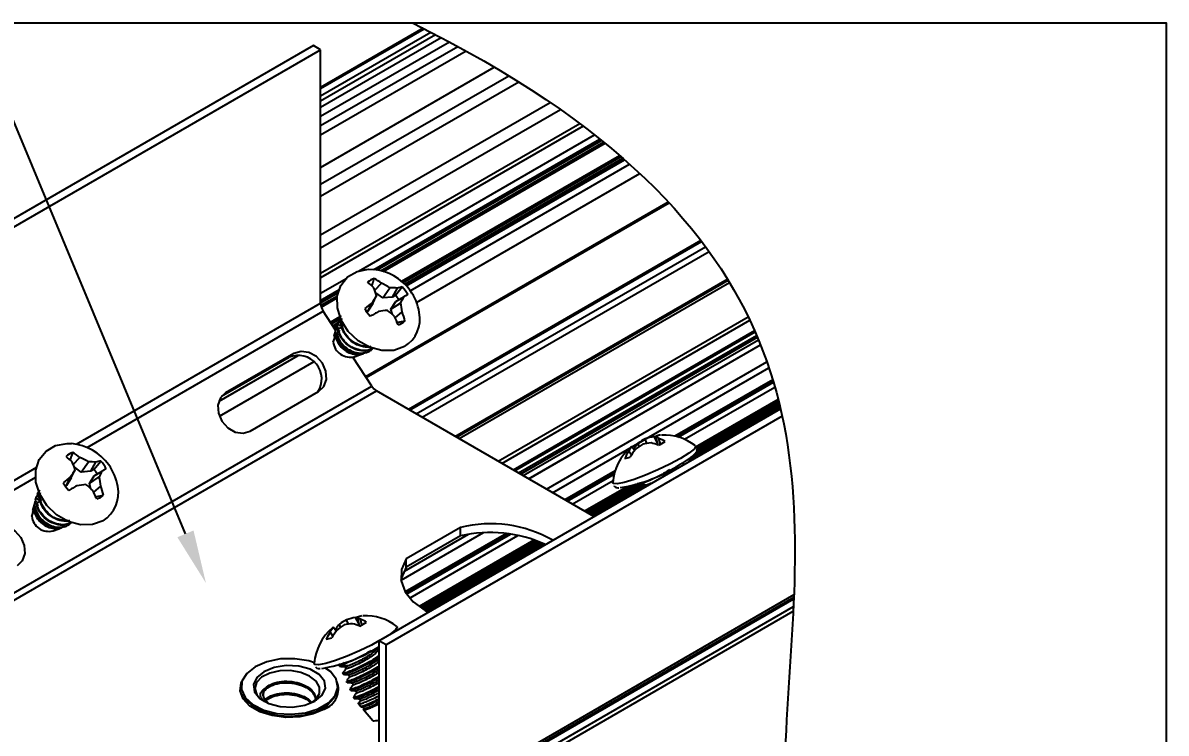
# Model space of a CAD drawing. Extents: x -0.55 to 6.27, y -6.77 to 0.
# Drawn here: x 2.248 to 6.27, y -2.497 to 0 of the extents above; entities that cross this region are included whole.
import ezdxf
from ezdxf import colors
from ezdxf.entities.mleader import LeaderData, LeaderLine
from ezdxf.math import Vec2, Vec3

# ---------------------------------------------------------------- set-up
doc = ezdxf.new("R2010")
doc.units = 0
doc.header["$LTSCALE"] = 0.5
doc.header["$MEASUREMENT"] = 0
for name, color, linetype in [('FAB DWG', 221, 'CONTINUOUS'), ('Hardware', 242, 'CONTINUOUS'), ('Housing', 150, 'CONTINUOUS'), ('Mounting', 4, 'CONTINUOUS')]:
    doc.layers.add(name, color=color, linetype=linetype)
doc.layers.add('Text-Unprinted', color=131, linetype='CONTINUOUS', plot=False)
doc.styles.add('LSAD_Standard', font='arial.ttf')

msp = doc.modelspace()

# ---------------------------------------------------------------- linework, layer by layer
at = {"layer": 'Hardware', "transparency": 16777216}
for p, q in [((3.4862, -0.9402), (3.5097, -0.9155)), ((3.4789, -0.9872), (3.4927, -0.9581)), ((3.5141, -0.9669), (3.4896, -0.9491)), ((3.5141, -0.9669), (3.5393, -0.9312)), ((3.5483, -0.9642), (3.5141, -0.9669)), ((3.5483, -0.9642), (3.5658, -0.9327)), ((3.5589, -0.958), (3.5483, -0.9642)), ((3.5589, -0.958), (3.5829, -0.9286)), ((3.5597, -0.98), (3.5881, -0.9636)), ((3.462, -1.014), (3.4769, -0.984)), ((3.4789, -0.9872), (3.462, -1.014)), ((3.5429, -1.0068), (3.5597, -0.98)), ((3.5429, -1.0068), (3.5774, -0.9841)), ((3.3593, -1.0441), (3.3684, -1.0295)), ((3.3607, -1.0428), (3.366, -1.034)), ((3.462, -1.014), (3.4579, -1.0164)), ((3.5485, -1.0258), (3.5429, -1.0068)), ((3.5581, -1.0377), (3.5826, -1.0164)), ((3.3504, -1.0735), (3.3423, -1.1018)), ((3.3531, -1.0757), (3.3504, -1.0735)), ((3.355, -1.0577), (3.3527, -1.0656)), ((3.3531, -1.0757), (3.357, -1.0687)), ((3.5619, -1.054), (3.5925, -1.0482)), ((3.3401, -1.1228), (3.3477, -1.1014)), ((3.3423, -1.1018), (3.3458, -1.1067)), ((3.3477, -1.1014), (3.3511, -1.0988)), ((3.3499, -1.0952), (3.3518, -1.0898)), ((3.4354, -1.1661), (3.425, -1.169)), ((3.4355, -1.1663), (3.446, -1.1626)), ((3.4555, -1.1592), (3.4605, -1.1574)), ((3.4148, -1.1737), (3.4349, -1.1665)), ((3.425, -1.169), (3.4349, -1.1665)), ((4.4162, -1.4895), (4.4127, -1.4783)), ((4.4435, -1.4785), (4.4371, -1.4631)), ((4.4805, -1.4764), (4.4688, -1.4547)), ((4.4825, -1.4847), (4.4752, -1.4542)), ((4.4908, -1.4812), (4.4855, -1.4615)), ((4.6137, -1.4864), (4.615, -1.4885)), ((2.4255, -1.5525), (2.4491, -1.5278)), ((4.3887, -1.5204), (4.3799, -1.506)), ((4.4001, -1.5035), (4.3906, -1.4899)), ((4.3963, -1.4981), (4.3991, -1.4965)), ((4.4017, -1.5009), (4.3991, -1.4965)), ((2.4534, -1.5792), (2.4289, -1.5614)), ((2.4534, -1.5792), (2.4786, -1.5435)), ((2.4876, -1.5765), (2.5051, -1.545)), ((2.4983, -1.5703), (2.5223, -1.5409)), ((2.4014, -1.6263), (2.4162, -1.5963)), ((2.4183, -1.5995), (2.4014, -1.6263)), ((2.4183, -1.5995), (2.4321, -1.5704)), ((2.4876, -1.5765), (2.4534, -1.5792)), ((2.4822, -1.6191), (2.4991, -1.5923)), ((2.4822, -1.6191), (2.5167, -1.5964)), ((2.4983, -1.5703), (2.4876, -1.5765)), ((2.4991, -1.5923), (2.5275, -1.5759)), ((2.2986, -1.6564), (2.3077, -1.6418)), ((2.3, -1.6551), (2.3054, -1.6463)), ((2.4014, -1.6263), (2.3972, -1.6287)), ((2.4878, -1.6381), (2.4822, -1.6191)), ((2.4974, -1.65), (2.5219, -1.6287)), ((4.3244, -1.6193), (4.3236, -1.6167)), ((4.4107, -1.6227), (4.4123, -1.6262)), ((4.4133, -1.6185), (4.4111, -1.6214)), ((4.4124, -1.6264), (4.4148, -1.6266)), ((4.4437, -1.6252), (4.4278, -1.6233)), ((4.4317, -1.6282), (4.4341, -1.6336)), ((2.2898, -1.6859), (2.2816, -1.7141)), ((2.2925, -1.6881), (2.2898, -1.6859)), ((2.2943, -1.67), (2.292, -1.6779)), ((2.2925, -1.6881), (2.2964, -1.681)), ((2.5013, -1.6663), (2.5319, -1.6605)), ((2.2794, -1.7351), (2.2871, -1.7137)), ((2.2816, -1.7141), (2.2852, -1.719)), ((2.2871, -1.7137), (2.2905, -1.7111)), ((2.2892, -1.7075), (2.2912, -1.7021)), ((2.3542, -1.786), (2.3742, -1.7789)), ((2.3748, -1.7784), (2.3643, -1.7813)), ((2.3643, -1.7813), (2.3742, -1.7789)), ((2.3748, -1.7786), (2.3854, -1.7749)), ((2.3948, -1.7715), (2.3998, -1.7697)), ((3.4304, -2.1121), (3.4186, -2.0904)), ((3.4323, -2.1204), (3.4251, -2.0899)), ((3.3499, -2.1392), (3.3404, -2.1256)), ((3.366, -2.1252), (3.3625, -2.114)), ((3.3933, -2.1141), (3.387, -2.0987)), ((3.4406, -2.1169), (3.4354, -2.0972)), ((3.5635, -2.1221), (3.5649, -2.1242)), ((3.3385, -2.1561), (3.3297, -2.1417)), ((3.3461, -2.1337), (3.349, -2.1322)), ((3.3516, -2.1366), (3.349, -2.1322)), ((3.3761, -2.2555), (3.3797, -2.2483)), ((3.2742, -2.255), (3.2734, -2.2524)), ((3.3605, -2.2584), (3.3621, -2.2619)), ((3.3632, -2.2542), (3.361, -2.2571)), ((3.3732, -2.2866), (3.3748, -2.2901)), ((3.3936, -2.2609), (3.3777, -2.259)), ((3.3815, -2.2639), (3.3847, -2.2709)), ((3.3942, -2.2921), (3.3973, -2.2991)), ((3.3859, -2.3148), (3.3875, -2.3184)), ((3.4069, -2.3204), (3.41, -2.3273)), ((3.3985, -2.343), (3.4001, -2.3466)), ((3.4196, -2.3486), (3.4229, -2.356)), ((3.4366, -2.4044), (3.4283, -2.3945)), ((3.4322, -2.3767), (3.4354, -2.3838)), ((3.446, -2.4155), (3.4482, -2.4121)), ((3.4789, -2.4546), (3.446, -2.4155))]:
    msp.add_line(p, q, dxfattribs=at)
at = {"layer": 'Hardware', "transparency": 16777216, "flags": 128}
for points in [[(3.591, -1.1381), (3.5537, -1.1516), (3.5115, -1.1525), (3.4681, -1.1408), (3.4274, -1.1175), (3.3931, -1.0846), (3.3682, -1.0451), (3.3548, -1.0025), (3.3543, -0.9605), (3.3665, -0.923), (3.3905, -0.8932), (3.4241, -0.8738), (3.4644, -0.8665), (3.4805, -0.8671)], [(3.6023, -0.9554), (3.6008, -0.9563), (3.5992, -0.9572), (3.5976, -0.9582), (3.5958, -0.9592), (3.594, -0.9602), (3.5921, -0.9613), (3.5902, -0.9625), (3.5881, -0.9636)], [(3.4992, -1.015), (3.4957, -1.017), (3.4921, -1.0191), (3.4885, -1.0211), (3.4849, -1.0232), (3.4813, -1.0253), (3.4776, -1.0274), (3.474, -1.0295), (3.4703, -1.0316)], [(2.5304, -1.7504), (2.493, -1.7639), (2.4508, -1.7648), (2.4074, -1.7531), (2.3668, -1.7298), (2.3325, -1.6969), (2.3075, -1.6574), (2.2942, -1.6148), (2.2936, -1.5728), (2.3059, -1.5353), (2.3299, -1.5055), (2.3635, -1.4861), (2.4037, -1.4788), (2.4198, -1.4794)], [(4.4688, -1.4547), (4.4723, -1.4544), (4.4753, -1.4542)], [(4.615, -1.4885), (4.6151, -1.4889), (4.6092, -1.4988), (4.5908, -1.5135), (4.5617, -1.5318)], [(2.5416, -1.5678), (2.5401, -1.5686), (2.5386, -1.5695), (2.5369, -1.5705), (2.5352, -1.5715), (2.5334, -1.5725), (2.5315, -1.5736), (2.5295, -1.5748), (2.5275, -1.5759)], [(4.5617, -1.5318), (4.5244, -1.5519), (4.4821, -1.5721), (4.4388, -1.5907), (4.3981, -1.6059), (4.3638, -1.6164), (4.3388, -1.6213), (4.3255, -1.6202), (4.3244, -1.6193)], [(4.5976, -1.5392), (4.5895, -1.5343)], [(2.4386, -1.6273), (2.435, -1.6293), (2.4314, -1.6314), (2.4278, -1.6335), (2.4242, -1.6355), (2.4206, -1.6376), (2.417, -1.6397), (2.4133, -1.6418), (2.4097, -1.6439)], [(3.4186, -2.0904), (3.4222, -2.0901), (3.4251, -2.0899)], [(3.5649, -2.1242), (3.5649, -2.1246), (3.559, -2.1345), (3.5407, -2.1492), (3.5365, -2.1518)], [(3.5007, -2.1733), (3.4742, -2.1876), (3.432, -2.2078), (3.3886, -2.2264), (3.3479, -2.2416), (3.3136, -2.2521), (3.2887, -2.257), (3.2753, -2.2559), (3.2742, -2.255)], [(3.5007, -2.3341), (3.4761, -2.347), (3.4484, -2.3599), (3.4268, -2.3683), (3.417, -2.3712), (3.4118, -2.3717), (3.4118, -2.3717)], [(3.5007, -2.3384), (3.4777, -2.3506), (3.45, -2.3634), (3.4284, -2.3719), (3.4186, -2.3747), (3.4134, -2.3752), (3.4134, -2.3752)], [(3.5007, -2.3904), (3.4989, -2.3914), (3.4771, -2.402), (3.4601, -2.409), (3.452, -2.4116), (3.4482, -2.4121), (3.4482, -2.4121)]]:
    msp.add_lwpolyline(points, dxfattribs=at)
at = {"layer": 'Hardware', "transparency": 16777216}
for centre, radius, start, end in [((3.4643, -1.0469), 0.1806, 35.8132, 84.8516), ((3.5041, -0.9597), 0.0644, 107.7599, 132.2347), ((3.2972, -1.1189), 0.2637, 45.3788, 51.6725), ((3.3924, -1.0619), 0.1876, 51.2963, 60.6309), ((3.4072, -1.1433), 0.2498, 58.0801, 65.7679), ((5.7176, -2.3382), 2.6181, 148.189, 148.854), ((3.1681, -1.067), 0.3424, 18.5359, 23.3538), ((3.5426, -1.1153), 0.1841, 82.7618, 91.0363), ((3.4902, -1.0197), 0.0924, 29.7354, 41.891), ((3.5953, -1.0187), 0.0909, 97.8403, 108.9508), ((3.3556, -0.8543), 0.2569, 329.6694, 334.8194), ((3.5011, -1.008), 0.114, 27.4628, 44.1636), ((3.4643, -1.0469), 0.1806, 9.1226, 35.8132), ((3.8458, -1.4709), 0.6108, 127.1517, 130.2668), ((3.5521, -0.9522), 0.114, 207.4628, 224.1636), ((3.309, -1.0436), 0.275, 5.6689, 12.5033), ((3.6098, -1.7548), 0.748, 96.0614, 98.5052), ((3.3012, -1.2997), 0.369, 46.4835, 51.5134), ((3.219, -1.2037), 0.3775, 22.0763, 27.0303), ((3.3562, -1.1047), 0.2429, 13.4627, 21.3192), ((3.5307, -1.0411), 0.1142, 301.8941, 11.5261), ((3.5492, -1.0005), 0.0644, 287.7599, 312.2347), ((3.3996, -1.1157), 0.0599, 186.7262, 284.7087), ((2.4036, -1.6592), 0.1806, 35.8132, 84.8516), ((4.4792, -1.5421), 0.0921, 136.2287, 150.3777), ((4.5268, -1.6405), 0.1871, 121.6018, 131.7424), ((4.4957, -1.5839), 0.1343, 115.8367, 128.1574), ((4.4639, -1.6347), 0.1576, 92.0577, 102.9134), ((4.4968, -1.6246), 0.1722, 99.3612, 110.2664), ((4.4231, -1.6334), 0.1601, 67.794, 77.2996), ((4.4957, -1.4939), 0.0447, 95.8842, 117.2483), ((4.4585, -1.489), 0.0385, 45.4843, 64.2784), ((4.3157, -1.167), 0.3598, 297.8218, 302.1729), ((4.4515, -1.5636), 0.1076, 58.788, 71.542), ((4.5037, -1.6297), 0.1806, 52.4917, 92.8399), ((2.4434, -1.572), 0.0644, 107.7599, 132.2347), ((2.2366, -1.7312), 0.2637, 45.3788, 51.6725), ((2.3317, -1.6742), 0.1876, 51.2963, 60.6309), ((2.3465, -1.7556), 0.2498, 58.0801, 65.7679), ((4.5037, -1.6297), 0.1806, 130.0783, 175.8822), ((4.4921, -1.5858), 0.1377, 144.5966, 156.6277), ((4.3444, -1.3949), 0.1379, 278.8876, 287.1579), ((4.4384, -1.5335), 0.0647, 137.6684, 154.8808), ((4.5441, -1.6135), 0.1812, 141.56, 151.3716), ((4.3922, -1.4972), 0.00743, 102.235, 129.7739), ((2.1074, -1.6793), 0.3424, 18.5359, 23.3538), ((2.4819, -1.7277), 0.1841, 82.7618, 91.0363), ((2.5347, -1.631), 0.0909, 97.8403, 108.9508), ((2.4405, -1.6203), 0.114, 27.4628, 44.1636), ((2.4036, -1.6592), 0.1806, 9.1226, 35.8132), ((4.2623, -1.097), 0.5441, 279.2699, 303.5183), ((2.7851, -2.0832), 0.6108, 127.1517, 130.2668), ((4.6569, -2.9505), 2.6181, 148.189, 148.854), ((2.4295, -1.632), 0.0924, 29.7354, 41.891), ((2.295, -1.4666), 0.2569, 329.6694, 334.8194), ((2.2483, -1.6559), 0.275, 5.6689, 12.5033), ((2.4915, -1.5645), 0.114, 207.4628, 224.1636), ((2.5492, -2.3671), 0.748, 96.0614, 98.5052), ((2.2406, -1.9121), 0.369, 46.4835, 51.5134), ((2.1584, -1.816), 0.3775, 22.0763, 27.0303), ((2.2956, -1.717), 0.2429, 13.4627, 21.3192), ((2.47, -1.6534), 0.1142, 301.8941, 11.5261), ((2.4885, -1.6128), 0.0644, 287.7599, 312.2347), ((2.339, -1.728), 0.0599, 186.7262, 284.7087), ((3.4466, -2.2603), 0.1722, 99.3612, 110.2664), ((3.4455, -2.1296), 0.0447, 95.8842, 117.2483), ((3.4084, -2.1246), 0.0385, 45.4843, 64.2784), ((3.4535, -2.2653), 0.1806, 52.4917, 92.8399), ((3.4535, -2.2653), 0.1806, 130.0783, 175.8822), ((3.3883, -2.1692), 0.0647, 137.6684, 154.8808), ((3.342, -2.1329), 0.00743, 102.235, 129.7739), ((3.4291, -2.1777), 0.0921, 136.2287, 150.3777), ((3.4766, -2.2762), 0.1871, 121.6018, 131.7424), ((3.4455, -2.2196), 0.1343, 115.8367, 128.1574), ((3.4138, -2.2704), 0.1576, 92.0577, 102.9134), ((3.3729, -2.2691), 0.1601, 67.794, 77.2996), ((3.2655, -1.8027), 0.3598, 297.8218, 302.1729), ((3.4013, -2.1992), 0.1076, 58.788, 71.542), ((3.442, -2.2215), 0.1377, 144.5966, 156.6277), ((3.2942, -2.0306), 0.1379, 278.8876, 287.1579), ((3.494, -2.2492), 0.1812, 141.56, 151.3716), ((3.2122, -1.7327), 0.5441, 279.2699, 302.0221), ((3.4658, -2.2931), 0.162, 274.6537, 282.4454)]:
    msp.add_arc(centre, radius, start, end, dxfattribs=at)
for centre, major_axis, ratio, start_param, end_param in [((3.294, -1.2294), (0.2094, 0.2606), 0.234599, 0.976203, 0.983023), ((3.294, -1.2294), (0.1662, 0.2068), 0.234599, 0.920651, 0.938419), ((3.294, -1.2294), (0.2293, 0.3573), 0.073086, 1.176946, 1.183668), ((3.294, -1.2294), (0.1662, 0.2068), 0.234599, 0.847273, 0.865994), ((2.2334, -1.8417), (0.1662, 0.2068), 0.234599, 0.920651, 0.938419), ((2.2334, -1.8417), (0.2293, 0.3573), 0.073086, 1.176946, 1.183668), ((2.2334, -1.8417), (0.2094, 0.2606), 0.234599, 0.976203, 0.983023), ((2.2334, -1.8417), (0.1662, 0.2068), 0.234599, 0.847273, 0.865994), ((3.6238, -2.6444), (-0.3182, 0.5922), 0.099548, 1.039414, 1.046136), ((3.6238, -2.6444), (-0.2525, 0.47), 0.099548, 0.983764, 1.001195)]:
    msp.add_ellipse(centre, major_axis=major_axis, ratio=ratio, start_param=start_param, end_param=end_param, dxfattribs=at)
for points, knots in [([(3.4759, -0.9254), (3.477, -0.9218), (3.4798, -0.9128), (3.4827, -0.9038), (3.4844, -0.8984)], [0, 0, 0, 0, 0.3972051, 1, 1, 1, 1]), ([(3.3593, -1.0441), (3.3599, -1.0457), (3.3613, -1.0489), (3.3641, -1.0553), (3.3663, -1.0601), (3.3677, -1.0633)], [0, 0, 0, 0, 0.252417, 0.504835, 1, 1, 1, 1]), ([(3.4737, -1.1378), (3.4718, -1.1385), (3.4613, -1.1423), (3.4379, -1.1382), (3.4087, -1.1255), (3.3845, -1.1027), (3.3702, -1.0754), (3.3655, -1.0522), (3.3696, -1.0414), (3.3707, -1.0386)], [0, 0, 0, 0, 0.038824, 0.214634, 0.397702, 0.576075, 0.754449, 0.937516, 1, 1, 1, 1]), ([(3.4662, -1.1377), (3.4576, -1.1375), (3.4388, -1.1372), (3.4102, -1.1235), (3.3861, -1.1011), (3.3721, -1.0738), (3.367, -1.0528), (3.37, -1.0439), (3.3703, -1.0432)], [0, 0, 0, 0, 0.174387, 0.379027, 0.578419, 0.777812, 0.982451, 1, 1, 1, 1]), ([(3.3546, -1.0669), (3.3538, -1.0677), (3.352, -1.0695), (3.351, -1.0721), (3.3504, -1.0735)], [0, 0, 0, 0, 0.414318, 1, 1, 1, 1]), ([(3.3518, -1.0898), (3.353, -1.0889), (3.357, -1.086), (3.3609, -1.0831), (3.3636, -1.081)], [0, 0, 0, 0, 0.304529, 1, 1, 1, 1]), ([(3.3527, -1.0656), (3.353, -1.0664), (3.3541, -1.0689), (3.3552, -1.0714), (3.356, -1.0732)], [0, 0, 0, 0, 0.302927, 1, 1, 1, 1]), ([(3.3612, -1.0485), (3.3601, -1.0495), (3.3573, -1.052), (3.3559, -1.0556), (3.355, -1.0577)], [0, 0, 0, 0, 0.4009519, 1, 1, 1, 1]), ([(3.3647, -1.0657), (3.3624, -1.0638), (3.3591, -1.0611), (3.3558, -1.0584), (3.355, -1.0577)], [0, 0, 0, 0, 0.7334355, 1, 1, 1, 1]), ([(3.4786, -1.1457), (3.4711, -1.1489), (3.4551, -1.1556), (3.4254, -1.1522), (3.396, -1.1389), (3.3747, -1.1189), (3.3616, -1.0981), (3.3582, -1.0854), (3.3564, -1.079)], [0, 0, 0, 0, 0.168212, 0.355803, 0.551136, 0.741462, 0.868473, 1, 1, 1, 1]), ([(3.3579, -1.0768), (3.3594, -1.0757), (3.3625, -1.0734), (3.3685, -1.0689), (3.3731, -1.0655), (3.3761, -1.0633)], [0, 0, 0, 0, 0.24984, 0.499683, 1, 1, 1, 1]), ([(3.479, -1.1444), (3.4718, -1.1474), (3.4562, -1.1539), (3.4269, -1.1505), (3.3975, -1.1373), (3.3762, -1.1171), (3.3631, -1.0961), (3.3597, -1.0833), (3.3579, -1.0768)], [0, 0, 0, 0, 0.160367, 0.348985, 0.545387, 0.736754, 0.866079, 1, 1, 1, 1]), ([(3.3477, -1.1014), (3.348, -1.103), (3.3497, -1.1114), (3.3563, -1.1267), (3.3711, -1.1447), (3.3907, -1.1584), (3.4127, -1.1657), (3.4321, -1.1671), (3.4421, -1.1631), (3.4457, -1.1617)], [0, 0, 0, 0, 0.042605, 0.212702, 0.382703, 0.554689, 0.727895, 0.901046, 1, 1, 1, 1]), ([(3.4553, -1.1584), (3.4498, -1.1602), (3.4371, -1.1644), (3.4143, -1.1617), (3.3906, -1.1521), (3.3705, -1.1362), (3.3558, -1.1163), (3.3518, -1.1021), (3.3499, -1.0952)], [0, 0, 0, 0, 0.134342, 0.312385, 0.487593, 0.661545, 0.835522, 1, 1, 1, 1]), ([(3.3518, -1.0898), (3.352, -1.0907), (3.3536, -1.0991), (3.3599, -1.1152), (3.3757, -1.1356), (3.3968, -1.1513), (3.4212, -1.1606), (3.4457, -1.1619), (3.4661, -1.1569), (3.4751, -1.1488), (3.4786, -1.1457)], [0, 0, 0, 0, 0.017417, 0.163638, 0.309815, 0.45725, 0.60588, 0.754493, 0.904052, 1, 1, 1, 1]), ([(2.4152, -1.5377), (2.4163, -1.5341), (2.4192, -1.5251), (2.422, -1.5161), (2.4238, -1.5107)], [0, 0, 0, 0, 0.3972051, 1, 1, 1, 1]), ([(4.564, -1.5501), (4.5692, -1.5471), (4.5845, -1.5381), (4.6045, -1.524), (4.6148, -1.5138), (4.6223, -1.5018), (4.6197, -1.4967), (4.6196, -1.4965)], [0, 0, 0, 0, 0.160659, 0.473279, 0.797685, 0.991688, 1, 1, 1, 1]), ([(4.5407, -1.5681), (4.5401, -1.5692), (4.5385, -1.5716), (4.5349, -1.5749), (4.5324, -1.5769)], [0, 0, 0, 0, 0.0733987, 0.1693702, 0.1693702, 0.1693702, 0.1693702]), ([(4.5417, -1.5679), (4.5435, -1.5654), (4.546, -1.562), (4.5485, -1.5587), (4.5491, -1.5578)], [0, 0, 0, 0, 0.749985, 1, 1, 1, 1]), ([(4.5518, -1.5657), (4.5513, -1.5657), (4.5494, -1.5655), (4.5475, -1.5653), (4.5461, -1.5652)], [0.5810095, 0.5810095, 0.5810095, 0.5810095, 0.6908362, 1, 1, 1, 1]), ([(4.5238, -1.5712), (4.5172, -1.5754), (4.5027, -1.5847), (4.4749, -1.599), (4.4468, -1.6122), (4.433, -1.6173), (4.4262, -1.6198)], [0, 0, 0, 0, 0.2153243, 0.4721021, 0.7394787, 1, 1, 1, 1]), ([(4.3279, -1.628), (4.3285, -1.629), (4.3307, -1.6327), (4.3374, -1.6346), (4.3421, -1.6349), (4.3447, -1.635)], [0, 0, 0, 0, 0.134158, 0.5322, 1, 1, 1, 1]), ([(4.4262, -1.6198), (4.421, -1.6213), (4.4106, -1.6245), (4.4111, -1.6224), (4.4114, -1.6213)], [0, 0, 0, 0, 0.504409, 1, 1, 1, 1]), ([(4.4278, -1.6233), (4.4224, -1.625), (4.4137, -1.6277), (4.4137, -1.6261), (4.4137, -1.6256)], [0, 0, 0, 0, 0.625793, 1, 1, 1, 1]), ([(4.4151, -1.6266), (4.4174, -1.6269), (4.4229, -1.6274), (4.4285, -1.6279), (4.4317, -1.6282)], [0, 0, 0, 0, 0.41933, 1, 1, 1, 1]), ([(4.4437, -1.6252), (4.4394, -1.6267), (4.4328, -1.6289), (4.4328, -1.628), (4.4329, -1.6276)], [0, 0, 0, 0, 0.644695, 1, 1, 1, 1]), ([(4.4613, -1.6179), (4.4611, -1.618), (4.4545, -1.621), (4.4491, -1.6231), (4.4437, -1.6252)], [0.8115106, 0.8115106, 0.8115106, 0.8115106, 0.8164035, 1, 1, 1, 1]), ([(2.2939, -1.6792), (2.2932, -1.68), (2.2913, -1.6818), (2.2903, -1.6844), (2.2898, -1.6859)], [0, 0, 0, 0, 0.414318, 1, 1, 1, 1]), ([(2.292, -1.6779), (2.2924, -1.6787), (2.2935, -1.6812), (2.2946, -1.6838), (2.2953, -1.6855)], [0, 0, 0, 0, 0.302927, 1, 1, 1, 1]), ([(2.3005, -1.6608), (2.2994, -1.6618), (2.2967, -1.6643), (2.2952, -1.6679), (2.2943, -1.67)], [0, 0, 0, 0, 0.4009519, 1, 1, 1, 1]), ([(2.3041, -1.678), (2.3017, -1.6761), (2.2984, -1.6734), (2.2952, -1.6707), (2.2943, -1.67)], [0, 0, 0, 0, 0.7334355, 1, 1, 1, 1]), ([(2.2972, -1.6891), (2.2988, -1.688), (2.3018, -1.6857), (2.3079, -1.6812), (2.3124, -1.6779), (2.3154, -1.6756)], [0, 0, 0, 0, 0.24984, 0.499683, 1, 1, 1, 1]), ([(2.4183, -1.7567), (2.4112, -1.7597), (2.3956, -1.7662), (2.3663, -1.7628), (2.3369, -1.7496), (2.3156, -1.7294), (2.3024, -1.7084), (2.299, -1.6956), (2.2972, -1.6891)], [0, 0, 0, 0, 0.160367, 0.348985, 0.545387, 0.736754, 0.866079, 1, 1, 1, 1]), ([(2.2986, -1.6564), (2.2993, -1.658), (2.3007, -1.6612), (2.3034, -1.6676), (2.3056, -1.6724), (2.307, -1.6756)], [0, 0, 0, 0, 0.252417, 0.504835, 1, 1, 1, 1]), ([(2.413, -1.7501), (2.4111, -1.7508), (2.4006, -1.7546), (2.3772, -1.7505), (2.3481, -1.7378), (2.3239, -1.7151), (2.3095, -1.6877), (2.3049, -1.6645), (2.309, -1.6537), (2.31, -1.6509)], [0, 0, 0, 0, 0.038824, 0.214634, 0.397702, 0.576075, 0.754449, 0.937516, 1, 1, 1, 1]), ([(2.4056, -1.75), (2.3969, -1.7498), (2.3781, -1.7495), (2.3496, -1.7358), (2.3254, -1.7134), (2.3114, -1.6861), (2.3063, -1.6651), (2.3094, -1.6562), (2.3096, -1.6555)], [0, 0, 0, 0, 0.174387, 0.379027, 0.578419, 0.777812, 0.982451, 1, 1, 1, 1]), ([(2.2871, -1.7137), (2.2874, -1.7153), (2.289, -1.7237), (2.2957, -1.739), (2.3105, -1.757), (2.33, -1.7707), (2.352, -1.778), (2.3714, -1.7794), (2.3814, -1.7754), (2.3851, -1.774)], [0, 0, 0, 0, 0.042605, 0.212702, 0.382703, 0.554689, 0.727895, 0.901046, 1, 1, 1, 1]), ([(2.3946, -1.7707), (2.3891, -1.7725), (2.3764, -1.7767), (2.3536, -1.774), (2.33, -1.7645), (2.3099, -1.7485), (2.2951, -1.7286), (2.2912, -1.7144), (2.2892, -1.7075)], [0, 0, 0, 0, 0.134342, 0.312385, 0.487593, 0.661545, 0.835522, 1, 1, 1, 1]), ([(2.2912, -1.7021), (2.2924, -1.7012), (2.2963, -1.6983), (2.3002, -1.6954), (2.3029, -1.6933)], [0, 0, 0, 0, 0.304529, 1, 1, 1, 1]), ([(2.2912, -1.7021), (2.2913, -1.703), (2.2929, -1.7114), (2.2992, -1.7275), (2.315, -1.7479), (2.3362, -1.7636), (2.3605, -1.7729), (2.385, -1.7742), (2.4054, -1.7692), (2.4144, -1.7611), (2.418, -1.758)], [0, 0, 0, 0, 0.017417, 0.163638, 0.309815, 0.45725, 0.60588, 0.754493, 0.904052, 1, 1, 1, 1]), ([(2.418, -1.758), (2.4104, -1.7612), (2.3944, -1.7679), (2.3647, -1.7645), (2.3353, -1.7513), (2.3141, -1.7312), (2.301, -1.7104), (2.2975, -1.6977), (2.2957, -1.6913)], [0, 0, 0, 0, 0.168212, 0.355803, 0.551136, 0.741462, 0.868473, 1, 1, 1, 1]), ([(3.4737, -2.2069), (3.467, -2.2111), (3.4525, -2.2204), (3.4248, -2.2346), (3.3966, -2.2479), (3.3829, -2.253), (3.3761, -2.2555)], [0, 0, 0, 0, 0.215324, 0.472102, 0.739479, 1, 1, 1, 1]), ([(3.4959, -2.2039), (3.4965, -2.2045), (3.4985, -2.2065), (3.4922, -2.2139), (3.4784, -2.2253), (3.4581, -2.2383), (3.4351, -2.2507), (3.4131, -2.2615), (3.3958, -2.2685), (3.3858, -2.2716), (3.3858, -2.2707), (3.3858, -2.2703)], [0, 0, 0, 0, 0.053157, 0.175452, 0.301706, 0.427959, 0.550254, 0.67762, 0.801706, 0.925792, 1, 1, 1, 1]), ([(3.4906, -2.2038), (3.4899, -2.2049), (3.4876, -2.2086), (3.4748, -2.2184), (3.455, -2.2313), (3.432, -2.2436), (3.4097, -2.2546), (3.3989, -2.2588), (3.3936, -2.2609)], [0, 0, 0, 0, 0.0733987, 0.2602027, 0.4470067, 0.6279537, 0.8164035, 1, 1, 1, 1]), ([(3.4915, -2.2035), (3.4934, -2.201), (3.4958, -2.1977), (3.4983, -2.1943), (3.499, -2.1935)], [0, 0, 0, 0, 0.749985, 1, 1, 1, 1]), ([(3.5007, -2.2013), (3.5005, -2.2013), (3.4989, -2.2012), (3.4973, -2.201), (3.4959, -2.2009)], [0.6483717, 0.6483717, 0.6483717, 0.6483717, 0.6908362, 1, 1, 1, 1]), ([(3.5007, -2.2252), (3.4978, -2.2274), (3.4879, -2.2346), (3.4666, -2.2477), (3.4375, -2.2629), (3.4096, -2.2759), (3.3874, -2.2845), (3.3735, -2.2882), (3.3738, -2.2862), (3.3739, -2.2852)], [0.2299316, 0.2299316, 0.2299316, 0.2299316, 0.2879666, 0.4084647, 0.5252011, 0.6467559, 0.7651941, 0.8836324, 1, 1, 1, 1]), ([(3.5007, -2.2299), (3.4982, -2.2318), (3.4888, -2.2386), (3.4682, -2.2513), (3.4391, -2.2664), (3.4112, -2.2795), (3.3892, -2.2879), (3.3763, -2.2915), (3.3763, -2.29), (3.3762, -2.2895)], [0.2517942, 0.2517942, 0.2517942, 0.2517942, 0.3017078, 0.4279559, 0.5502627, 0.6776179, 0.8017078, 0.9257977, 1, 1, 1, 1]), ([(3.5007, -2.2356), (3.4979, -2.2386), (3.4874, -2.2467), (3.4677, -2.2595), (3.4446, -2.2719), (3.4226, -2.2826), (3.4054, -2.2897), (3.3954, -2.2928), (3.3954, -2.2919), (3.3954, -2.2916)], [0.059982, 0.059982, 0.059982, 0.059982, 0.202527, 0.3479246, 0.4887635, 0.635442, 0.7783431, 0.9212442, 1, 1, 1, 1]), ([(3.5007, -2.2454), (3.4977, -2.2481), (3.4891, -2.2548), (3.4707, -2.2666), (3.4478, -2.2789), (3.4258, -2.2897), (3.4085, -2.2967), (3.3985, -2.2999), (3.3985, -2.2989), (3.3985, -2.2986)], [0.2111862, 0.2111862, 0.2111862, 0.2111862, 0.3017058, 0.4279593, 0.5502543, 0.6776201, 0.8017058, 0.9257915, 1, 1, 1, 1]), ([(3.2778, -2.2637), (3.2783, -2.2646), (3.2805, -2.2684), (3.2873, -2.2703), (3.292, -2.2706), (3.2945, -2.2707)], [0, 0, 0, 0, 0.134158, 0.5322, 1, 1, 1, 1]), ([(3.3761, -2.2555), (3.3709, -2.257), (3.3605, -2.2601), (3.361, -2.258), (3.3612, -2.257)], [0, 0, 0, 0, 0.504409, 1, 1, 1, 1]), ([(3.3622, -2.2621), (3.3654, -2.2624), (3.3719, -2.263), (3.3783, -2.2636), (3.3815, -2.2639)], [0, 0, 0, 0, 0.500084, 1, 1, 1, 1]), ([(3.3777, -2.259), (3.3722, -2.2607), (3.3635, -2.2633), (3.3635, -2.2618), (3.3636, -2.2613)], [0, 0, 0, 0, 0.625793, 1, 1, 1, 1]), ([(3.385, -2.2701), (3.3831, -2.2727), (3.3793, -2.2778), (3.3755, -2.2828), (3.3736, -2.2853)], [0, 0, 0, 0, 0.499863, 1, 1, 1, 1]), ([(3.3749, -2.2903), (3.3781, -2.2906), (3.3845, -2.2912), (3.391, -2.2918), (3.3942, -2.2921)], [0, 0, 0, 0, 0.500084, 1, 1, 1, 1]), ([(3.3936, -2.2609), (3.3893, -2.2624), (3.3826, -2.2646), (3.3827, -2.2637), (3.3827, -2.2633)], [0, 0, 0, 0, 0.644695, 1, 1, 1, 1]), ([(3.5007, -2.2624), (3.494, -2.2669), (3.478, -2.2766), (3.4502, -2.2911), (3.4223, -2.3042), (3.4003, -2.3126), (3.3874, -2.3161), (3.3874, -2.3147), (3.3873, -2.3142)], [0.3446136, 0.3446136, 0.3446136, 0.3446136, 0.4496481, 0.5673169, 0.6898428, 0.8092271, 0.9286115, 1, 1, 1, 1]), ([(3.5007, -2.267), (3.4944, -2.2711), (3.4789, -2.2805), (3.4518, -2.2946), (3.4238, -2.3077), (3.4019, -2.3161), (3.389, -2.3197), (3.3889, -2.3182), (3.3889, -2.3177)], [0.3274205, 0.3274205, 0.3274205, 0.3274205, 0.4279559, 0.5502627, 0.6776179, 0.8017078, 0.9257977, 1, 1, 1, 1]), ([(3.5007, -2.2741), (3.5003, -2.2744), (3.494, -2.2789), (3.4803, -2.2877), (3.4573, -2.3001), (3.4353, -2.3109), (3.4183, -2.3178), (3.4089, -2.3208), (3.4086, -2.3203), (3.4086, -2.3202)], [0.2180549, 0.2180549, 0.2180549, 0.2180549, 0.2282375, 0.3787408, 0.5245252, 0.6763544, 0.8242735, 0.9721926, 1, 1, 1, 1]), ([(3.5007, -2.2834), (3.4954, -2.2871), (3.4826, -2.2952), (3.4605, -2.3071), (3.4385, -2.3179), (3.4212, -2.3249), (3.4111, -2.3281), (3.4112, -2.3271), (3.4112, -2.3268)], [0.3158184, 0.3158184, 0.3158184, 0.3158184, 0.4279593, 0.5502543, 0.6776201, 0.8017058, 0.9257915, 1, 1, 1, 1]), ([(3.3975, -2.2985), (3.3956, -2.301), (3.3919, -2.3061), (3.3881, -2.3111), (3.3862, -2.3137)], [0, 0, 0, 0, 0.499653, 1, 1, 1, 1]), ([(3.3891, -2.3189), (3.3922, -2.3191), (3.3984, -2.3197), (3.4046, -2.3202), (3.4077, -2.3205)], [0, 0, 0, 0, 0.500312, 1, 1, 1, 1]), ([(3.4102, -2.3267), (3.4083, -2.3293), (3.4045, -2.3343), (3.4008, -2.3394), (3.3989, -2.3419)], [0, 0, 0, 0, 0.499653, 1, 1, 1, 1]), ([(3.5007, -2.2986), (3.4976, -2.3005), (3.4856, -2.3075), (3.4628, -2.3193), (3.4349, -2.3324), (3.4129, -2.3408), (3.4001, -2.3444), (3.4, -2.3429), (3.4, -2.3424)], [0.4067689, 0.4067689, 0.4067689, 0.4067689, 0.4496481, 0.5673169, 0.6898428, 0.8092271, 0.9286115, 1, 1, 1, 1]), ([(3.5007, -2.3031), (3.4981, -2.3047), (3.4866, -2.3113), (3.4644, -2.3229), (3.4365, -2.3359), (3.4145, -2.3443), (3.4017, -2.3479), (3.4016, -2.3465), (3.4016, -2.3459)], [0.3910064, 0.3910064, 0.3910064, 0.3910064, 0.4279559, 0.5502627, 0.6776179, 0.8017078, 0.9257977, 1, 1, 1, 1]), ([(3.5007, -2.3108), (3.498, -2.3126), (3.4884, -2.3184), (3.4699, -2.3283), (3.448, -2.3391), (3.4312, -2.3459), (3.4221, -2.3489), (3.4215, -2.3484), (3.4213, -2.3483)], [0.3182037, 0.3182037, 0.3182037, 0.3182037, 0.3784057, 0.5240611, 0.675756, 0.8235442, 0.9615224, 1, 1, 1, 1]), ([(3.5007, -2.3199), (3.499, -2.3209), (3.4903, -2.3261), (3.4731, -2.3354), (3.4512, -2.3461), (3.4342, -2.353), (3.4236, -2.3563), (3.4231, -2.3555), (3.4228, -2.355)], [0.3853331, 0.3853331, 0.3853331, 0.3853331, 0.4152126, 0.5338651, 0.6574373, 0.7778271, 0.8872322, 1, 1, 1, 1]), ([(3.4017, -2.3471), (3.4048, -2.3474), (3.411, -2.3479), (3.4173, -2.3484), (3.4204, -2.3487)], [0, 0, 0, 0, 0.500312, 1, 1, 1, 1]), ([(3.4118, -2.3717), (3.4126, -2.3702), (3.4144, -2.3674), (3.418, -2.3619), (3.4208, -2.3579), (3.4226, -2.3553)], [0, 0, 0, 0, 0.254298, 0.508598, 1, 1, 1, 1]), ([(3.4283, -2.3945), (3.4284, -2.3946), (3.4296, -2.3949), (3.435, -2.3941), (3.4497, -2.3894), (3.4697, -2.3811), (3.4877, -2.3726), (3.4981, -2.3674), (3.5007, -2.366)], [0, 0, 0, 0, 0.0130813, 0.122903, 0.2326919, 0.3434256, 0.4550566, 0.4924431, 0.4924431, 0.4924431, 0.4924431]), ([(3.5007, -2.3466), (3.4949, -2.3499), (3.4812, -2.3572), (3.4607, -2.3673), (3.4443, -2.3739), (3.4353, -2.3769), (3.4342, -2.3766), (3.4339, -2.3766)], [0.4047372, 0.4047372, 0.4047372, 0.4047372, 0.5210915, 0.672566, 0.8201395, 0.9436266, 1, 1, 1, 1]), ([(3.5007, -2.3555), (3.4959, -2.3581), (3.4833, -2.3648), (3.4639, -2.3743), (3.4474, -2.381), (3.4373, -2.3842), (3.436, -2.3838), (3.4353, -2.3837)], [0.4668303, 0.4668303, 0.4668303, 0.4668303, 0.5464162, 0.6728937, 0.7961139, 0.8963615, 1, 1, 1, 1]), ([(3.4139, -2.3753), (3.4171, -2.3756), (3.4235, -2.3761), (3.4299, -2.3767), (3.4331, -2.3769)], [0, 0, 0, 0, 0.500027, 1, 1, 1, 1]), ([(3.4283, -2.3945), (3.429, -2.3934), (3.4313, -2.3897), (3.4337, -2.3861), (3.4353, -2.3837)], [0, 0, 0, 0, 0.3045295, 1, 1, 1, 1]), ([(3.5007, -2.3768), (3.4986, -2.378), (3.489, -2.383), (3.4725, -2.3912), (3.4541, -2.3993), (3.4408, -2.404), (3.438, -2.4042), (3.4366, -2.4044)], [0.5287211, 0.5287211, 0.5287211, 0.5287211, 0.5598994, 0.6720396, 0.7833755, 0.8947274, 1, 1, 1, 1]), ([(3.4371, -2.4044), (3.4373, -2.4044), (3.4401, -2.4047), (3.4428, -2.4049), (3.4454, -2.4052)], [0, 0, 0, 0, 0.064469, 1, 1, 1, 1]), ([(3.5007, -2.3818), (3.499, -2.3826), (3.4897, -2.3875), (3.4734, -2.3955), (3.4573, -2.402), (3.4476, -2.4051), (3.4458, -2.4051), (3.445, -2.405)], [0.4612063, 0.4612063, 0.4612063, 0.4612063, 0.4926818, 0.6395984, 0.7827314, 0.8894904, 1, 1, 1, 1]), ([(3.446, -2.4155), (3.4462, -2.4156), (3.4474, -2.4159), (3.4531, -2.4147), (3.4669, -2.4101), (3.4836, -2.4029), (3.4955, -2.3972), (3.5007, -2.3946)], [0, 0, 0, 0, 0.0273683, 0.1366325, 0.2458353, 0.3563137, 0.4388359, 0.4388359, 0.4388359, 0.4388359])]:
    msp.add_open_spline(points, degree=3, knots=knots, dxfattribs=at)
msp.add_open_spline([(4.5461, -1.5683), (4.5462, -1.5684), (4.5464, -1.5686), (4.5465, -1.5687)], degree=3, dxfattribs=at)
at = {"layer": 'Housing', "transparency": 16777216}
for p, q in [((3.6564, -0.0189), (3.2956, -0.2272)), ((3.2956, -0.2306), (3.6596, -0.0205)), ((3.2956, -0.2567), (3.6835, -0.0328)), ((3.2956, -0.2744), (3.6998, -0.0411)), ((3.2956, -0.2959), (3.7193, -0.0513)), ((3.2956, -0.3286), (3.7488, -0.0669)), ((3.2956, -0.3613), (3.7781, -0.0827)), ((3.2956, -0.3939), (3.8071, -0.0986)), ((3.2956, -0.5082), (3.9067, -0.1554)), ((3.2956, -0.5677), (3.9572, -0.1857)), ((3.2956, -0.6098), (3.9925, -0.2075)), ((3.2956, -0.7458), (4.103, -0.2797)), ((3.2956, -0.7914), (4.1389, -0.3045)), ((3.2956, -0.8803), (4.2073, -0.354)), ((4.2192, -0.3629), (3.2956, -0.8961)), ((3.4295, -0.8728), (4.2593, -0.3938)), ((3.4834, -0.8674), (4.2781, -0.4086)), ((3.4915, -0.8684), (4.2822, -0.4119)), ((3.4947, -0.8689), (4.2839, -0.4133)), ((3.4947, -0.8689), (4.2839, -0.4133)), ((3.5069, -0.8714), (4.2909, -0.4189)), ((3.516, -0.8739), (4.2964, -0.4234)), ((3.5161, -0.8739), (4.2964, -0.4234)), ((3.5802, -0.9085), (4.3471, -0.4658)), ((3.5855, -0.9131), (4.3524, -0.4704)), ((3.5918, -0.9191), (4.3591, -0.4761)), ((3.5933, -0.9205), (4.3607, -0.4775)), ((3.5968, -0.9242), (4.3646, -0.481)), ((3.6111, -0.9417), (4.3822, -0.4965)), ((3.6332, -0.983), (4.4184, -0.5296)), ((3.4535, -1.2438), (4.5181, -0.6292)), ((3.4559, -1.2475), (4.5212, -0.6325)), ((4.6333, -0.7651), (3.6045, -1.359)), ((3.6088, -1.3616), (4.636, -0.7686)), ((3.6315, -1.3746), (4.6496, -0.7869)), ((3.6527, -1.3869), (4.6622, -0.8041)), ((3.2956, -0.9501), (3.3873, -0.8971)), ((3.7694, -1.4542), (4.727, -0.9014)), ((3.7738, -1.4568), (4.7293, -0.9051)), ((4.7344, -0.9135), (3.7835, -1.4624)), ((3.2956, -0.9758), (3.3617, -0.9376)), ((3.2956, -0.9815), (3.3594, -0.9447)), ((3.2956, -0.9838), (3.3585, -0.9475)), ((3.2956, -0.9838), (3.3585, -0.9475)), ((3.2964, -0.993), (3.3546, -0.9594)), ((3.298, -0.9998), (3.3543, -0.9673)), ((3.298, -0.9998), (3.3543, -0.9673)), ((3.3301, -1.0529), (3.3644, -1.033)), ((3.3337, -1.0585), (3.3596, -1.0435)), ((3.9203, -1.5413), (4.7996, -1.0337)), ((3.9335, -1.549), (4.8053, -1.0456)), ((3.3382, -1.0655), (3.3561, -1.0552)), ((3.3393, -1.0672), (3.3553, -1.0579)), ((3.342, -1.0713), (3.3529, -1.0651)), ((3.9735, -1.5721), (4.8221, -1.0822)), ((3.9779, -1.5746), (4.8238, -1.0862)), ((3.9916, -1.5825), (4.8293, -1.0989)), ((3.9983, -1.5864), (4.832, -1.1051)), ((4.0079, -1.5919), (4.8357, -1.114)), ((4.0266, -1.6028), (4.8428, -1.1316)), ((4.0275, -1.6033), (4.8432, -1.1324)), ((2.9392, -1.3296), (3.2167, -1.1693)), ((2.9403, -1.3829), (3.2726, -1.1911)), ((4.0905, -1.6396), (4.8655, -1.1922)), ((4.1117, -1.6519), (4.8725, -1.2126)), ((4.886, -1.2547), (4.5421, -1.4532)), ((4.5483, -1.4547), (4.8873, -1.259)), ((4.5539, -1.4562), (4.8885, -1.263)), ((4.5755, -1.464), (4.8935, -1.2804)), ((4.6139, -1.4909), (4.905, -1.3228)), ((4.6182, -1.4933), (4.9061, -1.3272)), ((4.5918, -1.5357), (4.9119, -1.3509)), ((4.5922, -1.5359), (4.912, -1.3513)), ((4.5962, -1.5384), (4.913, -1.3556)), ((4.6037, -1.5239), (4.9108, -1.3465)), ((4.6055, -1.5224), (4.9107, -1.3461)), ((4.6157, -1.5115), (4.9097, -1.3418)), ((4.6163, -1.5107), (4.9096, -1.3414)), ((4.618, -1.4939), (4.9062, -1.3276)), ((4.6201, -1.4976), (4.9073, -1.3319)), ((4.6203, -1.498), (4.9074, -1.3323)), ((4.6204, -1.5034), (4.9085, -1.337)), ((4.6205, -1.5028), (4.9084, -1.3366)), ((4.3317, -1.5747), (4.1548, -1.6768)), ((4.1592, -1.6793), (4.3298, -1.5808)), ((4.1633, -1.6817), (4.3284, -1.5864)), ((4.1809, -1.6918), (4.3243, -1.609)), ((4.2234, -1.7163), (4.3737, -1.6296)), ((4.2277, -1.7188), (4.3876, -1.6265)), ((4.2281, -1.719), (4.389, -1.6261)), ((4.2324, -1.7215), (4.4043, -1.6222)), ((4.2328, -1.7217), (4.4059, -1.6218)), ((4.237, -1.7242), (4.4111, -1.6237)), ((4.2374, -1.7245), (4.4113, -1.6241)), ((4.2417, -1.7269), (4.4154, -1.6266)), ((4.2421, -1.7272), (4.4161, -1.6267)), ((4.2464, -1.7296), (4.4235, -1.6274)), ((4.2468, -1.7299), (4.4242, -1.6275)), ((4.2511, -1.7323), (4.4316, -1.6282)), ((4.2515, -1.7326), (4.4318, -1.6285)), ((4.2557, -1.735), (4.4336, -1.6323)), ((3.5784, -1.9597), (3.8681, -1.7925)), ((3.5903, -1.9283), (3.8158, -1.7982)), ((3.9494, -1.7954), (3.5934, -2.0009)), ((3.5962, -2.0043), (3.9565, -1.7963)), ((3.5988, -2.0075), (3.9631, -1.7973)), ((3.6101, -2.0213), (3.9897, -1.8021)), ((3.6433, -2.0512), (4.047, -1.8182)), ((3.647, -2.054), (4.0523, -1.8201)), ((3.6474, -2.0542), (4.0527, -1.8202)), ((3.6512, -2.057), (4.058, -1.8222)), ((3.6516, -2.0573), (4.0585, -1.8224)), ((3.6553, -2.06), (4.0636, -1.8244)), ((3.6557, -2.0603), (4.0641, -1.8245)), ((3.6595, -2.063), (4.0691, -1.8266)), ((3.6599, -2.0633), (4.0696, -1.8268)), ((3.6636, -2.0661), (4.0746, -1.8288)), ((3.664, -2.0663), (4.075, -1.829)), ((3.6684, -2.0687), (4.08, -1.8312)), ((3.6688, -2.069), (4.0804, -1.8314)), ((3.6731, -2.0713), (4.0851, -1.8335)), ((4.9606, -2.0113), (3.1749, -3.0422)), ((4.9603, -2.0204), (3.2576, -3.0033)), ((3.2651, -3.0041), (4.9601, -2.0256)), ((3.2877, -3.0171), (4.9589, -2.0523)), ((3.2947, -3.0294), (4.9581, -2.0691))]:
    msp.add_line(p, q, dxfattribs=at)
at = {"layer": 'Housing', "color": 1, "transparency": 16777216}
msp.add_open_spline([(3.6186, 0), (5.0485, -0.7086), (4.9443, -2.3011), (4.8401, -3.8935), (6.27, -4.6021)], degree=3, dxfattribs=at)
at = {"layer": 'Mounting', "transparency": 16777216}
for p, q in [((3.2701, -0.08), (1.5731, -1.0597)), ((3.2956, -0.0947), (3.2701, -0.08)), ((1.5985, -1.0744), (3.2956, -0.0947)), ((3.2956, -0.9859), (3.2956, -0.0947)), ((2.4368, -1.4817), (3.2956, -0.9859)), ((2.4738, -1.4933), (3.3047, -1.0137)), ((3.3483, -1.081), (3.3047, -1.0137)), ((3.2018, -1.1624), (2.9614, -1.3011)), ((2.9473, -1.3129), (3.1854, -1.1754)), ((3.4754, -1.2777), (3.409, -1.1749)), ((1.7784, -2.2574), (3.4754, -1.2777)), ((1.7948, -2.2737), (3.4918, -1.294)), ((3.048, -1.4352), (3.2884, -1.2964)), ((4.2571, -1.7358), (3.4918, -1.294)), ((3.5007, -2.1725), (4.9133, -1.357)), ((4.9192, -1.383), (3.5261, -2.1872)), ((1.5985, -1.9656), (2.297, -1.5624)), ((1.6076, -1.9934), (2.2939, -1.5972)), ((3.7876, -1.7744), (3.5967, -1.8846)), ((3.7876, -1.8038), (3.5967, -1.914)), ((3.7876, -1.8038), (3.7876, -1.7744)), ((3.5967, -1.914), (3.5967, -1.8846)), ((3.5261, -2.1872), (3.5007, -2.1725)), ((3.5007, -2.1725), (3.5007, -2.8541)), ((3.5261, -2.8394), (3.5261, -2.1872)), ((3.0217, -2.3584), (3.0259, -2.3673)), ((3.3462, -2.3673), (3.3503, -2.3584)), ((3.0999, -2.3808), (3.1094, -2.3902))]:
    msp.add_line(p, q, dxfattribs=at)
at = {"layer": 'Mounting', "transparency": 16777216, "flags": 128}
for points in [[(3.2884, -1.2964), (3.3068, -1.2788), (3.3158, -1.2536), (3.314, -1.2248), (3.3017, -1.1967), (3.2808, -1.1735), (3.2545, -1.1589), (3.2267, -1.155), (3.2018, -1.1624)], [(2.9614, -1.3011), (2.943, -1.3187), (2.9341, -1.3439), (2.9359, -1.3727), (2.9481, -1.4008), (2.969, -1.424), (2.9953, -1.4386), (3.0231, -1.4425), (3.048, -1.4352)], [(2.1411, -1.7747), (2.1661, -1.7673), (2.1938, -1.7712), (2.2201, -1.7858), (2.241, -1.809), (2.2533, -1.8371), (2.2551, -1.866), (2.2461, -1.8911), (2.2278, -1.9087)], [(3.5967, -1.8846), (3.5799, -1.9226), (3.5786, -1.9617), (3.5928, -2.0001), (3.6217, -2.0355), (3.6639, -2.0662), (3.6746, -2.0721)], [(3.5967, -1.914), (3.5799, -1.9519), (3.5783, -1.9602)], [(3.2736, -2.2503), (3.254, -2.2432), (3.205, -2.2356), (3.1544, -2.2367), (3.1066, -2.2463), (3.0658, -2.2637)], [(3.0658, -2.2637), (3.0357, -2.2872), (3.019, -2.3149), (3.0171, -2.3441), (3.0302, -2.3724), (3.0572, -2.3971), (3.0956, -2.4162), (3.142, -2.4279), (3.1924, -2.4312), (3.2422, -2.4257), (3.287, -2.4121), (3.3228, -2.3914), (3.3465, -2.3655), (3.3559, -2.3368), (3.3502, -2.3077), (3.33, -2.2809), (3.3105, -2.2678)], [(3.0962, -2.2813), (3.0709, -2.3021), (3.0595, -2.3267), (3.0633, -2.3521), (3.082, -2.3752), (3.1132, -2.3932), (3.1531, -2.4039), (3.1971, -2.4061), (3.2397, -2.3996), (3.2758, -2.3849), (3.3011, -2.3641), (3.3125, -2.3395), (3.3087, -2.3141), (3.29, -2.2911), (3.2589, -2.273), (3.2189, -2.2623), (3.1749, -2.2601), (3.1323, -2.2667), (3.0962, -2.2813)], [(3.268, -2.3874), (3.2799, -2.3778), (3.2911, -2.3577), (3.2911, -2.336), (3.2794, -2.3148), (3.257, -2.2971), (3.2262, -2.2843), (3.1894, -2.2776), (3.1516, -2.2783), (3.1168, -2.286), (3.0879, -2.3003), (3.0695, -2.3193), (3.0637, -2.3406), (3.0711, -2.3627), (3.0778, -2.3709), (3.0778, -2.3709)], [(3.3087, -2.4129), (3.2692, -2.43), (3.2229, -2.44), (3.1736, -2.442), (3.1254, -2.4359), (3.082, -2.4223), (3.0471, -2.4021), (3.0235, -2.3771), (3.013, -2.3492), (3.0165, -2.3208), (3.0188, -2.3153)], [(3.0259, -2.3673), (3.0341, -2.381), (3.0604, -2.4051), (3.0978, -2.4237), (3.1431, -2.4351), (3.1922, -2.4383), (3.2407, -2.433), (3.2844, -2.4197), (3.3194, -2.3995), (3.3424, -2.3743), (3.3462, -2.3673)]]:
    msp.add_lwpolyline(points, dxfattribs=at)
at = {"layer": 'Mounting', "transparency": 16777216}
for centre, radius, start, end in [((3.3488, -0.9838), 0.0533, 182.2136, 214.0509), ((3.2166, -1.2523), 0.083, 326.844, 112.0854), ((3.5183, -1.2511), 0.0504, 211.8172, 238.3212), ((3.894, -2.2019), 0.4406, 60.2716, 103.9706), ((3.8924, -2.2595), 0.4676, 65.4427, 102.9438), ((3.2828, -2.3422), 0.0753, 290.0942, 20.8999), ((3.1453, -2.3017), 0.0967, 225.7259, 240.4236), ((3.1271, -2.3612), 0.0335, 140.317, 215.8024)]:
    msp.add_arc(centre, radius, start, end, dxfattribs=at)
for points, knots in [([(3.0999, -2.3808), (3.0968, -2.3751), (3.0906, -2.3637), (3.0985, -2.3452), (3.1188, -2.3301), (3.1497, -2.3209), (3.1861, -2.319), (3.2224, -2.3259), (3.2529, -2.3403), (3.2744, -2.3605), (3.2771, -2.3763), (3.2785, -2.3842)], [0, 0, 0, 0, 0.107983, 0.217221, 0.330007, 0.442792, 0.55203, 0.665813, 0.776656, 0.887499, 1, 1, 1, 1]), ([(3.1013, -2.3398), (3.1071, -2.3348), (3.1189, -2.3246), (3.1498, -2.3158), (3.186, -2.3139), (3.2224, -2.3208), (3.2529, -2.3352), (3.2744, -2.3554), (3.2771, -2.3712), (3.2785, -2.3791)], [0, 0, 0, 0, 0.136249, 0.281651, 0.422481, 0.569168, 0.712066, 0.854964, 1, 1, 1, 1]), ([(3.1061, -2.3891), (3.102, -2.3871), (3.0894, -2.3808), (3.0829, -2.3671), (3.0853, -2.3518), (3.0961, -2.3437), (3.1013, -2.3398)], [0, 0, 0, 0, 0.151988, 0.461307, 0.743151, 1, 1, 1, 1]), ([(3.1003, -2.387), (3.1003, -2.3869), (3.1027, -2.3808), (3.1199, -2.371), (3.1494, -2.3617), (3.1862, -2.3598), (3.2219, -2.3669), (3.2493, -2.3784), (3.2586, -2.3888), (3.2618, -2.3923)], [0, 0, 0, 0, 0.002164, 0.184539, 0.366914, 0.543553, 0.72754, 0.906773, 1, 1, 1, 1]), ([(3.1008, -2.3817), (3.101, -2.3813), (3.1034, -2.3753), (3.1205, -2.3658), (3.1494, -2.3566), (3.1862, -2.3547), (3.222, -2.3617), (3.2506, -2.3741), (3.2607, -2.3855), (3.2647, -2.39)], [0, 0, 0, 0, 0.0111419, 0.1781314, 0.3563396, 0.528943, 0.7087265, 0.8838651, 1, 1, 1, 1])]:
    msp.add_open_spline(points, degree=3, knots=knots, dxfattribs=at)
at = {"layer": 'Text-Unprinted', "ltscale": 0.5, "transparency": 16777216}
msp.add_lwpolyline([(0, 0), (6.27, 0), (6.27, -6.7694), (0, -6.7694)], close=True, dxfattribs=at)

# ---------------------------------------------------------------- leaders
at = {"layer": 'FAB DWG', "ltscale": 0.5, "transparency": 16777216}
ml = msp.add_multileader_mtext('Standard', dxfattribs=at)
ml.set_content('\\A1;BK00138 (x1)\\PHW00814 (x4)', color=256, style='LSAD_Standard')
ml.set_leader_properties()
ml.build(insert=Vec2(0, 0))
ml.multileader.update_dxf_attribs({"text_left_attachment_type": 2, "dogleg_length": 0.36, "arrow_head_size": 0.1875})
ctx = ml.context
ctx.base_point, ctx.char_height, ctx.arrow_head_size, ctx.landing_gap_size, ctx.plane_origin = Vec3(0.0572, -0.402), 0.1875, 0.1875, 0.09, Vec3(4.3601, 14.8395)
ctx.left_attachment, ctx.text_align_type = 2, 2
notes = []
notes.append((ctx, [(1, (1, 1, 0), (2.1726, -0.2425), (-1, 0), 0.2772, [(0, [(2.8922, -1.9698)], 0, [])])]))
ctx.mtext.insert, ctx.mtext.width, ctx.mtext.defined_height, ctx.mtext.alignment, ctx.mtext.flow_direction = Vec3(1.8054, -0.1212), 2.351815, 0.6491, 3, 5
for ctx, leaders in notes:
    for number, flags, end, landing, length, lines in leaders:
        leader = LeaderData()
        leader.index, (leader.has_last_leader_line, leader.has_dogleg_vector, leader.attachment_direction) = number, flags
        leader.last_leader_point, leader.dogleg_vector, leader.dogleg_length = Vec3(end), Vec3(landing), length
        for number, points, colour, breaks in lines:
            line = LeaderLine()
            line.index, line.vertices, line.color, line.breaks = number, Vec3.list(points), colors.encode_raw_color(colour), breaks
            leader.lines.append(line)
        ctx.leaders.append(leader)

doc.saveas('drawing.dxf')
